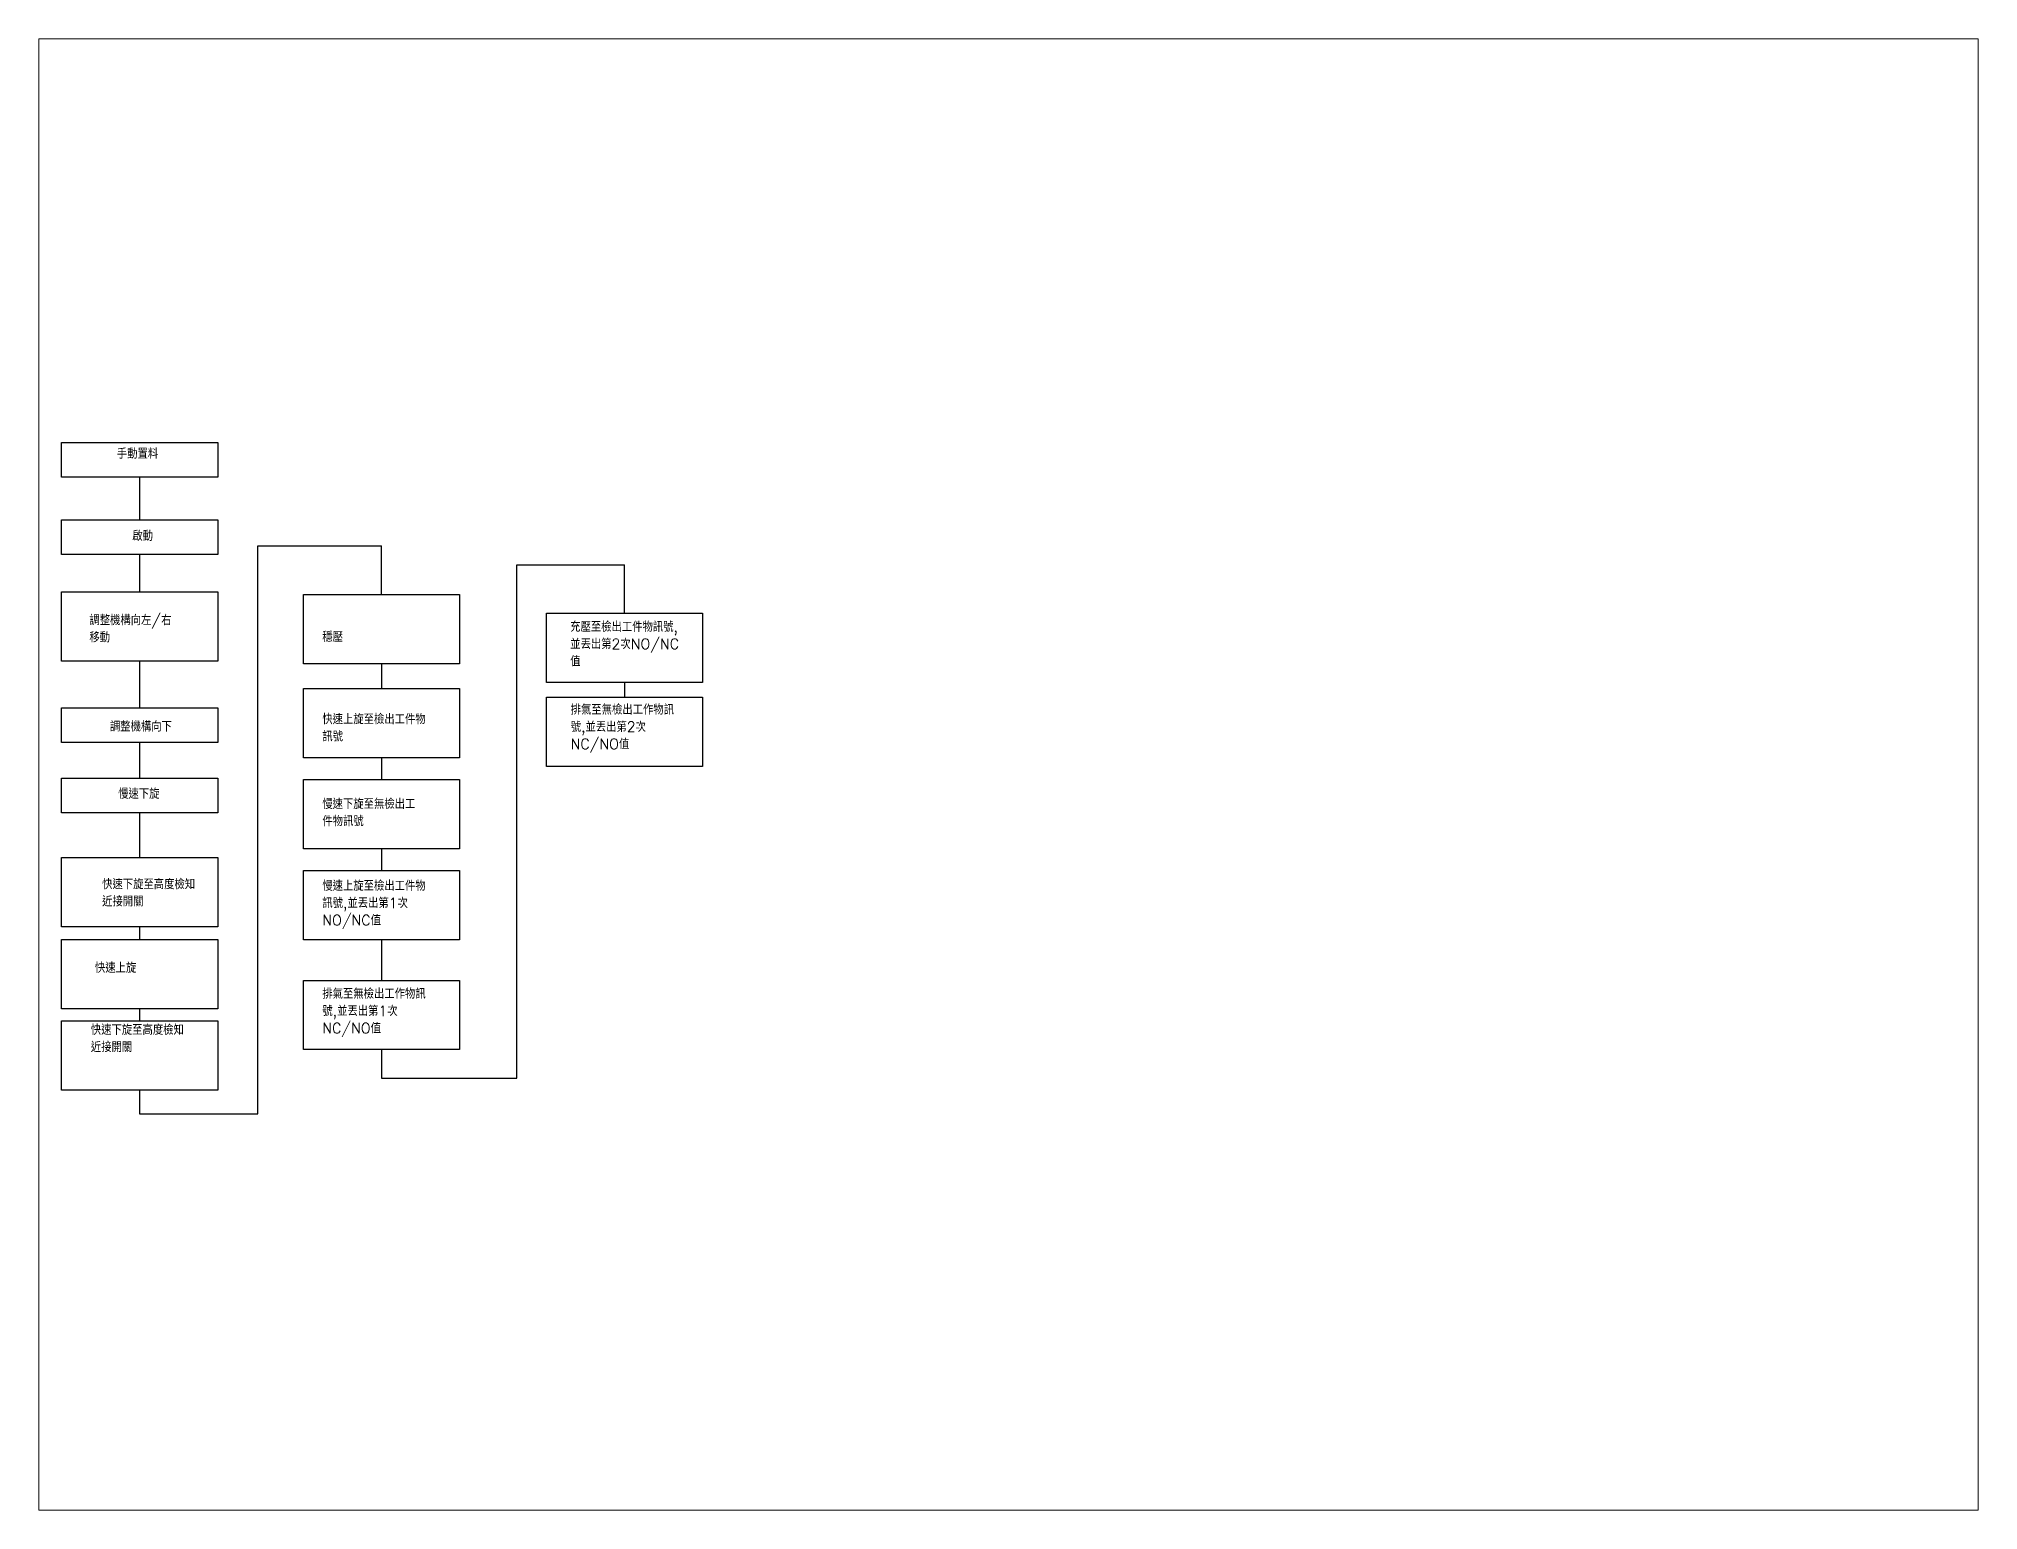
# Paper-space layout '配置1' of a CAD drawing. Extents: x 26 to 231, y 20 to 176.
# The model-space entities are those that its viewports show. They can reach past a viewport. Long polylines and large blocks are cut down to what shows.
import ezdxf

# ---------------------------------------------------------------- set-up
doc = ezdxf.new("R2010")
doc.units = 0
doc.layers.add('標尺寸層', color=3, linetype='CONTINUOUS')
doc.styles.add('CNS', font='romanc.shx', dxfattribs={"bigfont": 'chineset.shx'})

msp = doc.modelspace()

# ---------------------------------------------------------------- linework, layer by layer
at = {"layer": '標尺寸層', "color": 7}
for p, q in [((64.9, 292), (64.9, 265.2)), ((139.2, -108.4), (139.2, 248.8)), ((139.2, 248.8), (217, 248.8)), ((217, 218.2), (217, 248.8)), ((64.9, 243.4), (64.9, 219.8)), ((302.1, -86.1), (302.1, 236.8)), ((302.1, 236.8), (369.9, 236.8)), ((369.9, 206.4), (369.9, 236.8)), ((64.9, 176.2), (64.9, 147)), ((217, 174.6), (217, 159.1)), ((369.9, 162.8), (369.9, 153.7)), ((64.9, 125.2), (64.9, 102.7)), ((217, 115.5), (217, 101.9)), ((64.9, 80.9), (64.9, 52.8)), ((217, 58.2), (217, 44.6)), ((64.9, 9.2), (64.9, 1.2)), ((217, 1), (217, -24.5)), ((64.9, -42.4), (64.9, -49.9)), ((217, -68.1), (217, -86.1)), ((64.9, -93.6), (64.9, -108.4)), ((217, -86.1), (302.1, -86.1)), ((64.9, -108.4), (139.2, -108.4))]:
    msp.add_line(p, q, dxfattribs=at)
for points in [[(15.8, 313.8), (114.1, 313.8), (114.1, 292), (15.8, 292)], [(15.8, 265.2), (114.1, 265.2), (114.1, 243.4), (15.8, 243.4)], [(15.8, 219.8), (114.1, 219.8), (114.1, 176.2), (15.8, 176.2)], [(167.9, 218.2), (266.1, 218.2), (266.1, 174.6), (167.9, 174.6)], [(320.7, 206.4), (419, 206.4), (419, 162.8), (320.7, 162.8)], [(167.9, 159.1), (266.1, 159.1), (266.1, 115.5), (167.9, 115.5)], [(15.8, 147), (114.1, 147), (114.1, 125.2), (15.8, 125.2)], [(320.7, 153.7), (419, 153.7), (419, 110.1), (320.7, 110.1)], [(15.8, 102.7), (114.1, 102.7), (114.1, 80.9), (15.8, 80.9)], [(167.9, 101.9), (266.1, 101.9), (266.1, 58.2), (167.9, 58.2)], [(15.8, 52.8), (114.1, 52.8), (114.1, 9.2), (15.8, 9.2)], [(167.9, 44.6), (266.1, 44.6), (266.1, 1), (167.9, 1)], [(15.8, 1.2), (114.1, 1.2), (114.1, -42.4), (15.8, -42.4)], [(167.9, -24.5), (266.1, -24.5), (266.1, -68.1), (167.9, -68.1)], [(15.8, -49.9), (114.1, -49.9), (114.1, -93.6), (15.8, -93.6)]]:
    msp.add_lwpolyline(points, close=True, dxfattribs=at)

# ---------------------------------------------------------------- texts
at = {"layer": '標尺寸層', "color": 7, "char_height": 6.5, "attachment_point": 1, "style": 'CNS'}
for s, insert, width in [('手動置料', (50.6, 310.1), 39.918), ('啟動', (60.3, 258.4), 39.918), ('調整機構向左/右移動', (33.3, 205.4), 53.438), ('穩壓', (179.8, 194.9), 62.824), ('充壓至檢出工件物訊號,並丟出第2次NO/NC值', (335.7, 201.2), 69.131), ('排氣至無檢出工作物訊號,並丟出第2次NC/NO值', (336, 149.1), 69.131), ('調整機構向下', (46.2, 138.5), 53.438), ('快速上旋至檢出工件物訊號', (179.8, 143.1), 69.131), ('慢速下旋', (51.4, 96.2), 53.438), ('慢速下旋至無檢出工件物訊號', (179.8, 89.8), 62.824), ('快速下旋至高度檢知近接開關', (41.3, 39.3), 62.824), ('慢速上旋至檢出工件物訊號,並丟出第1次NO/NC值', (179.8, 38.3), 69.131), ('快速上旋', (36.8, -13.3), 62.824), ('排氣至無檢出工作物訊號,並丟出第1次NC/NO值', (179.8, -29.6), 69.131), ('快速下旋至高度檢知近接開關', (34.2, -52.3), 62.824)]:
    msp.add_mtext(s, dxfattribs=dict(at, insert=insert, width=width))

psp = doc.layouts.new('配置1')

# ---------------------------------------------------------------- viewports
at = {"layer": '標尺寸層'}
psp.add_viewport(center=(128.5, 97.5), size=(205.6, 156), view_center_point=(611.37, 104.98), view_height=925.5311, dxfattribs=at)

doc.saveas('drawing.dxf')
